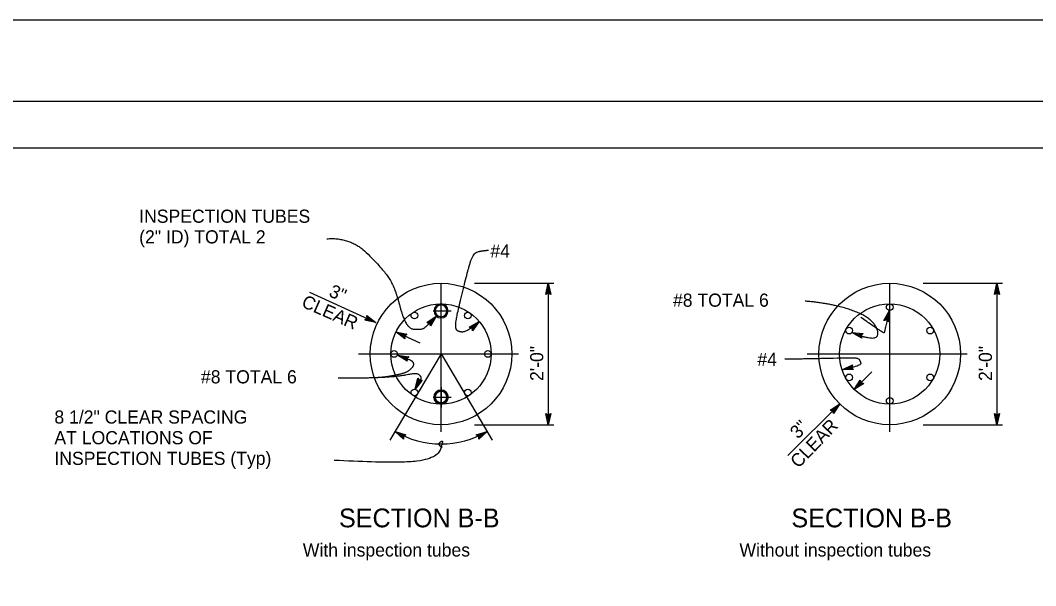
# Model space of a CAD drawing. Extents: x -894 to 866, y -472 to 714.
# Drawn here: x -345 to 195, y 412 to 714 of the extents above; entities that cross this region are included whole.
import ezdxf

# ---------------------------------------------------------------- set-up
doc = ezdxf.new("R2010")
doc.units = 0
for name, color, linetype in [('border_PLOTTING-ELEMENTS', 7, 'Continuous'), ('border_rw_22x34_Cut_Lines', 7, 'Continuous'), ('border_SHEET', 7, 'Continuous'), ('str_Center-Line-A', 7, 'Continuous'), ('str_Dimensions-A', 7, 'Continuous'), ('str_Misc-Steel-A', 7, 'Continuous'), ('str_Misc-Steel-B', 7, 'Continuous'), ('str_Reinforcement-A', 7, 'Continuous'), ('str_Reinforcement-B', 7, 'Continuous'), ('str_Text-A', 7, 'Continuous')]:
    doc.layers.add(name, color=color, linetype=linetype)

msp = doc.modelspace()

# ---------------------------------------------------------------- linework, layer by layer
at = {"layer": 'border_PLOTTING-ELEMENTS'}
for points in [[(-894.04, -472.43), (865.96, -472.43), (865.96, 713.58), (-894.04, 713.58)], [(-864.04, 670.58), (835.96, 670.58), (835.96, -429.43), (-864.04, -429.43)]]:
    msp.add_lwpolyline(points, close=True, dxfattribs=at)
at = {"layer": 'border_rw_22x34_Cut_Lines'}
msp.add_lwpolyline([(-864.04, 670.58), (835.96, 670.58), (835.96, -429.43), (-864.04, -429.43)], close=True, dxfattribs=at)
at = {"layer": 'border_SHEET'}
msp.add_line((-814.04, 645.57), (810.96, 645.57), dxfattribs=at)
at = {"layer": 'str_Center-Line-A'}
for p, q in [((-121.19, 494.47), (-121.19, 572.98)), ((117.58, 494.47), (117.58, 572.98)), ((-125.42, 558.82), (-115.88, 558.82)), ((-165.18, 535.87), (-80.02, 535.87)), ((73.58, 535.87), (158.74, 535.87)), ((-121.19, 518.12), (-121.19, 507.3)), ((-125.42, 512.92), (-115.88, 512.92))]:
    msp.add_line(p, q, dxfattribs=at)
at = {"layer": 'str_Dimensions-A'}
for p, q in [((-103.38, 573.53), (-61.11, 573.53)), ((-65.46, 567.53), (-64.12, 573.53)), ((-64.12, 573.53), (-64.12, 498.2)), ((-64.12, 573.53), (-64.12, 573.53)), ((-64.12, 573.53), (-62.79, 567.53)), ((135.38, 573.53), (177.66, 573.53)), ((173.3, 567.53), (174.64, 573.53)), ((174.64, 573.53), (174.64, 498.2)), ((174.64, 573.53), (174.64, 573.53)), ((174.64, 573.53), (175.97, 567.53)), ((-191.27, 568.86), (-155.91, 552.62)), ((-64.12, 568.33), (-65.46, 567.53)), ((-65.46, 567.53), (-65.46, 567.53)), ((-65.1, 567.74), (-64.12, 572.15)), ((-64.74, 567.98), (-64.12, 570.77)), ((-64.4, 568.15), (-64.12, 569.38)), ((-64.12, 572.14), (-63.15, 567.76)), ((-64.12, 570.77), (-63.49, 567.94)), ((-64.12, 569.38), (-63.85, 568.18)), ((-62.79, 567.53), (-64.12, 568.33)), ((-62.79, 567.53), (-62.79, 567.53)), ((174.64, 568.33), (173.3, 567.53)), ((173.3, 567.53), (173.3, 567.53)), ((173.66, 567.74), (174.64, 572.15)), ((174.02, 567.98), (174.64, 570.77)), ((174.37, 568.15), (174.64, 569.38)), ((174.64, 570.77), (175.27, 567.94)), ((174.64, 569.38), (174.91, 568.18)), ((175.97, 567.53), (174.64, 568.33)), ((174.65, 572.14), (175.62, 567.76)), ((175.97, 567.53), (175.97, 567.53)), ((-145.34, 547.67), (-132.56, 541.8)), ((98.6, 516.89), (108.04, 526.33)), ((63.43, 481.72), (90.94, 509.24)), ((-64.12, 498.2), (-65.45, 504.2)), ((-65.45, 504.2), (-65.45, 504.2)), ((-65.45, 504.2), (-64.12, 503.4)), ((-64.12, 499.59), (-65.09, 503.97)), ((-64.12, 500.97), (-64.74, 503.79)), ((-64.12, 502.35), (-64.38, 503.56)), ((-64.12, 503.4), (-62.78, 504.2)), ((-62.78, 504.2), (-64.12, 498.2)), ((-63.13, 503.99), (-64.12, 499.58)), ((-63.49, 503.75), (-64.12, 500.97)), ((-63.84, 503.58), (-64.12, 502.35)), ((-62.78, 504.2), (-62.78, 504.2)), ((174.64, 498.2), (173.31, 504.2)), ((173.31, 504.2), (173.31, 504.2)), ((173.31, 504.2), (174.64, 503.4)), ((174.64, 499.59), (173.67, 503.97)), ((174.65, 500.97), (174.02, 503.79)), ((174.65, 502.35), (174.38, 503.56)), ((174.64, 503.4), (175.98, 504.2)), ((175.98, 504.2), (174.64, 498.2)), ((175.63, 503.99), (174.65, 499.58)), ((175.27, 503.75), (174.65, 500.97)), ((174.92, 503.58), (174.65, 502.35)), ((175.98, 504.2), (175.98, 504.2)), ((-103.38, 498.2), (-61.11, 498.2)), ((-64.12, 498.2), (-64.12, 498.2)), ((135.38, 498.2), (177.66, 498.2)), ((174.64, 498.2), (174.64, 498.2))]:
    msp.add_line(p, q, dxfattribs=at)
for points in [[(-160.73, 556.28), (-155.91, 552.62), (-161.82, 553.89), (-161.49, 554.12), (-157.16, 553.18), (-160.68, 555.87), (-160.64, 555.47), (-158.38, 553.75), (-161.15, 554.35), (-160.81, 554.58), (-159.61, 554.32), (-160.59, 555.07), (-160.56, 554.75), (-161.82, 553.89), (-160.56, 554.75)], [(-140.52, 544), (-145.34, 547.67), (-139.42, 546.39), (-139.76, 546.16), (-144.09, 547.1), (-140.56, 544.41), (-140.61, 544.81), (-142.87, 546.53), (-140.1, 545.93), (-140.43, 545.7), (-141.63, 545.96), (-140.65, 545.22), (-140.69, 545.53), (-139.42, 546.39), (-140.69, 545.53)], [(103.71, 520.14), (98.6, 516.89), (101.85, 521.99), (101.95, 521.6), (99.57, 517.86), (103.32, 520.24), (102.92, 520.34), (100.53, 518.81), (102.05, 521.2), (102.15, 520.81), (101.49, 519.78), (102.53, 520.43), (102.22, 520.51), (101.85, 521.99), (102.22, 520.51)], [(85.84, 505.99), (90.94, 509.24), (87.69, 504.13), (87.6, 504.53), (89.98, 508.26), (86.23, 505.89), (86.62, 505.79), (89.02, 507.31), (87.5, 504.92), (87.4, 505.32), (88.06, 506.35), (87.02, 505.69), (87.33, 505.62), (87.69, 504.13), (87.33, 505.62)]]:
    msp.add_lwpolyline(points, close=True, dxfattribs=at)
at = {"layer": 'str_Misc-Steel-A'}
for centre in [(-121.19, 535.87), (117.58, 535.87)]:
    msp.add_circle(centre, 37.66, dxfattribs=at)
at = {"layer": 'str_Misc-Steel-B'}
for radius in [3.73, 3.14]:
    msp.add_circle((-121.19, 512.92), radius, dxfattribs=at)
for centre, radius, start, end in [((-121.19, 558.82), 3.73, 0, 180), ((-121.19, 558.82), 3.73, 180, 0), ((-121.19, 558.82), 3.14, 0, 180), ((-121.19, 558.82), 3.14, 180, 0), ((-121.19, 512.92), 3.73, 0, 180), ((-121.19, 512.92), 3.14, 0, 180), ((-121.19, 512.92), 3.73, 180, 0), ((-121.19, 512.92), 3.14, 180, 0)]:
    msp.add_arc(centre, radius, start, end, dxfattribs=at)
at = {"layer": 'str_Reinforcement-A'}
for centre in [(117.58, 560.77), (-135.39, 556.32), (-106.98, 556.32), (96.01, 548.32), (139.15, 548.32), (-146.09, 535.87), (-96.28, 535.87), (96.01, 523.41), (139.15, 523.41), (-135.39, 515.41), (-106.98, 515.41), (117.58, 510.96)]:
    msp.add_circle(centre, 1.77, dxfattribs=at)
at = {"layer": 'str_Reinforcement-B'}
for centre in [(-121.19, 535.87), (117.58, 535.87)]:
    msp.add_circle(centre, 26.68, dxfattribs=at)
at = {"layer": 'str_Text-A'}
for p, q in [((-158.43, 541.54), (-158.51, 541.04)), ((-146.78, 540.47), (-146.78, 540.47)), ((80.34, 541.54), (80.25, 541.04)), ((89.83, 541.13), (89.83, 541.13)), ((-121.19, 535.87), (-148.43, 489.99)), ((-121.19, 535.87), (-93.94, 489.99))]:
    msp.add_line(p, q, dxfattribs=at)
for points in [[(114.43, 553.75), (117.43, 559.01), (116.94, 552.98), (116.67, 553.28), (117.03, 557.7), (114.83, 553.85), (115.22, 553.95), (116.63, 556.41), (116.4, 553.59), (116.13, 553.89), (116.23, 555.11), (115.62, 554.04), (115.92, 554.12), (116.94, 552.98), (115.92, 554.12)], [(-128.74, 552.58), (-123.78, 556.04), (-126.8, 550.8), (-126.92, 551.19), (-124.7, 555.03), (-128.34, 552.5), (-127.95, 552.41), (-125.62, 554.04), (-127.04, 551.58), (-127.15, 551.98), (-126.54, 553.04), (-127.55, 552.33), (-127.24, 552.27), (-126.8, 550.8), (-127.24, 552.27)], [(-106.19, 550.21), (-100.94, 553.23), (-104.41, 548.28), (-104.49, 548.67), (-101.95, 552.31), (-105.79, 550.09), (-105.41, 549.98), (-102.95, 551.4), (-104.57, 549.07), (-104.65, 549.47), (-103.95, 550.48), (-105.02, 549.86), (-104.71, 549.77), (-104.41, 548.28), (-104.71, 549.77)], [(102.71, 544.3), (97.46, 547.31), (103.49, 546.81), (103.18, 546.54), (98.77, 546.91), (102.61, 544.7), (102.52, 545.09), (100.06, 546.5), (102.88, 546.27), (102.58, 546), (101.35, 546.1), (102.42, 545.49), (102.35, 545.79), (103.49, 546.81), (102.35, 545.79)], [(-139.24, 531.96), (-144.31, 535.25), (-138.32, 534.42), (-138.64, 534.17), (-143.03, 534.78), (-139.31, 532.36), (-139.39, 532.76), (-141.77, 534.3), (-138.96, 533.91), (-139.28, 533.66), (-140.49, 533.83), (-139.46, 533.16), (-139.52, 533.47), (-138.32, 534.42), (-139.52, 533.47)], [(98.36, 527.53), (92.31, 527.44), (97.75, 530.09), (97.63, 529.7), (93.64, 527.76), (98.08, 527.82), (97.8, 528.11), (94.96, 528.07), (97.51, 529.31), (97.38, 528.92), (96.28, 528.39), (97.51, 528.41), (97.29, 528.63), (97.75, 530.09), (97.29, 528.63)], [(-131.18, 521.84), (-135, 517.15), (-133.53, 523.02), (-133.31, 522.67), (-134.39, 518.38), (-131.58, 521.81), (-131.99, 521.78), (-133.78, 519.58), (-133.09, 522.33), (-132.87, 521.98), (-133.17, 520.8), (-132.39, 521.75), (-132.71, 521.73), (-133.53, 523.02), (-132.71, 521.73)], [(-141.25, 490.51), (-145.66, 494.66), (-139.91, 492.77), (-140.27, 492.57), (-144.48, 493.96), (-141.25, 490.91), (-141.25, 491.32), (-143.32, 493.27), (-140.63, 492.38), (-140.99, 492.19), (-142.15, 492.57), (-141.25, 491.73), (-141.25, 492.04), (-139.91, 492.77), (-141.25, 492.04)], [(-102.46, 492.78), (-96.71, 494.66), (-101.12, 490.52), (-101.12, 490.93), (-97.89, 493.96), (-102.11, 492.59), (-101.75, 492.39), (-99.05, 493.27), (-101.12, 491.33), (-101.11, 491.74), (-100.22, 492.58), (-101.39, 492.2), (-101.11, 492.05), (-101.12, 490.52), (-101.11, 492.05)]]:
    msp.add_lwpolyline(points, close=True, dxfattribs=at)
msp.add_arc((-121.19, 535.87), 47.93, 239.3006, 300.7097, dxfattribs=at)
for points in [[(-181.91, 597.25), (-168.99, 598.14), (-151.4, 580.32), (-145.61, 570.96), (-140.04, 549.58), (-131.8, 548.69), (-128.68, 550.7), (-123.78, 556.04)], [(-100.94, 553.23), (-107.37, 547.33), (-112.89, 547.79), (-113.58, 551.13), (-112.66, 556.88), (-107.61, 577.73), (-104.15, 589.88), (-98.75, 590.92), (-95.99, 591.16)], [(97.46, 547.31), (112.57, 541.21), (109.81, 554.41), (87.93, 562.78), (72.56, 563.97)], [(117.43, 559.01), (114.84, 547.78), (114.38, 546.65), (102.26, 555.36)], [(-175.93, 523.2), (-168.08, 523.2), (-160.33, 523.2), (-151.54, 523.58), (-145.02, 524.71), (-138.88, 526.32), (-135.66, 529.44), (-135.76, 531.42), (-137.84, 532.84), (-144.31, 535.25)], [(92.31, 527.44), (102.66, 529.91), (102.05, 532.05), (101.13, 533.27), (99, 533.73), (95.18, 533.73), (70.47, 533.12), (61.77, 533.12)], [(-155.51, 523.39), (-145.68, 523.77), (-136.51, 525.41), (-133.73, 525.66), (-131.34, 523.22), (-133.63, 519.89), (-135, 517.15)], [(-120.54, 486), (-123.15, 487.62), (-120.4, 490), (-120.44, 488.16), (-123.27, 480.64), (-142.23, 477.3), (-178.08, 479.21)]]:
    msp.add_open_spline(points, degree=2, dxfattribs=at)

# ---------------------------------------------------------------- texts
for s, height, p in [('INSPECTION TUBES', 7, (-281.84, 605.74)), ('(2" ID) TOTAL 2', 7, (-281.84, 594.74)), ('#4', 7, (-94.94, 587.2)), ('#8 TOTAL 6', 7, (2.24, 561.04)), ('#4', 7, (47.14, 529.5)), ('#8 TOTAL 6', 7, (-248.95, 520.22)), ('8 1/2" CLEAR SPACING', 7, (-326.95, 498.8)), ('AT LOCATIONS OF', 7, (-326.95, 487.8)), ('INSPECTION TUBES (Typ)', 7, (-326.95, 476.8)), ('SECTION B-B', 10, (-175.51, 443.56)), ('SECTION B-B', 10, (65.26, 443.56)), ('With inspection tubes', 7, (-194.74, 428.01)), ('Without inspection tubes', 7, (37.61, 428.01))]:
    msp.add_text(s, height=height, dxfattribs=at).set_placement(p)
for s, rotation, p in [('3"', 336.2942, (-181.36, 566.8)), ('CLEAR', 336.2942, (-195.96, 561.22)), ('2\'-0"', 90, (-66.78, 521.49)), ('2\'-0"', 90, (171.98, 521.49)), ('3"', 45.9699, (68.8, 490.29)), ('CLEAR', 45.9699, (68.97, 474.67))]:
    msp.add_text(s, height=7, rotation=rotation, dxfattribs=at).set_placement(p)

doc.saveas('drawing.dxf')
